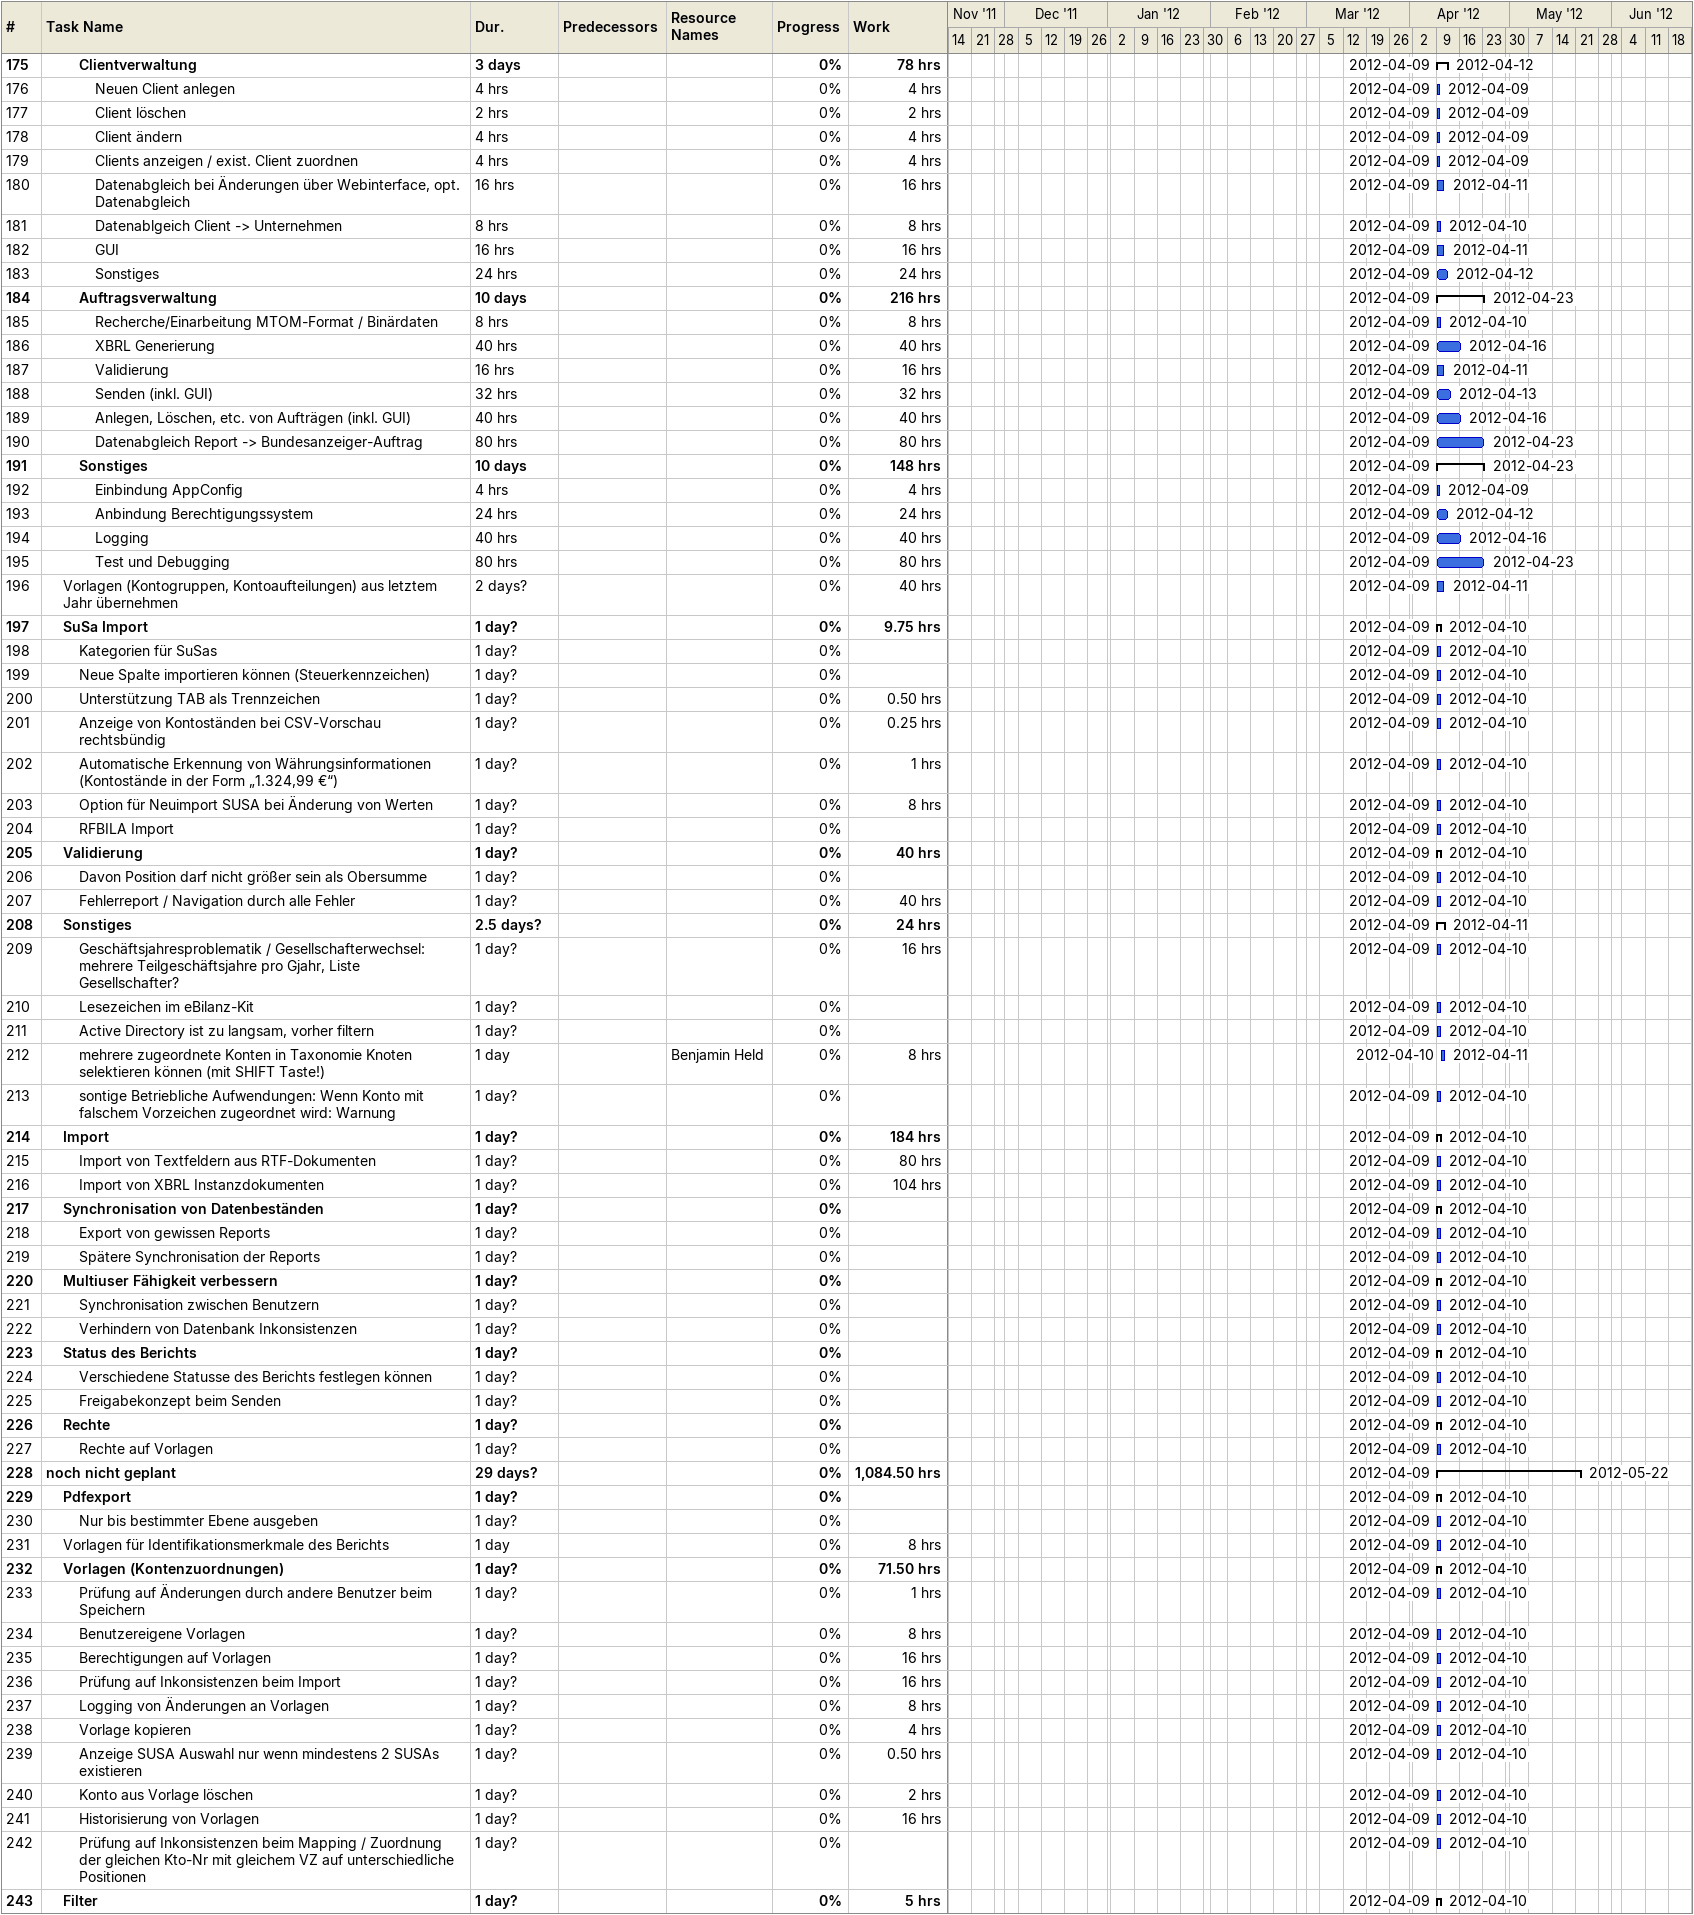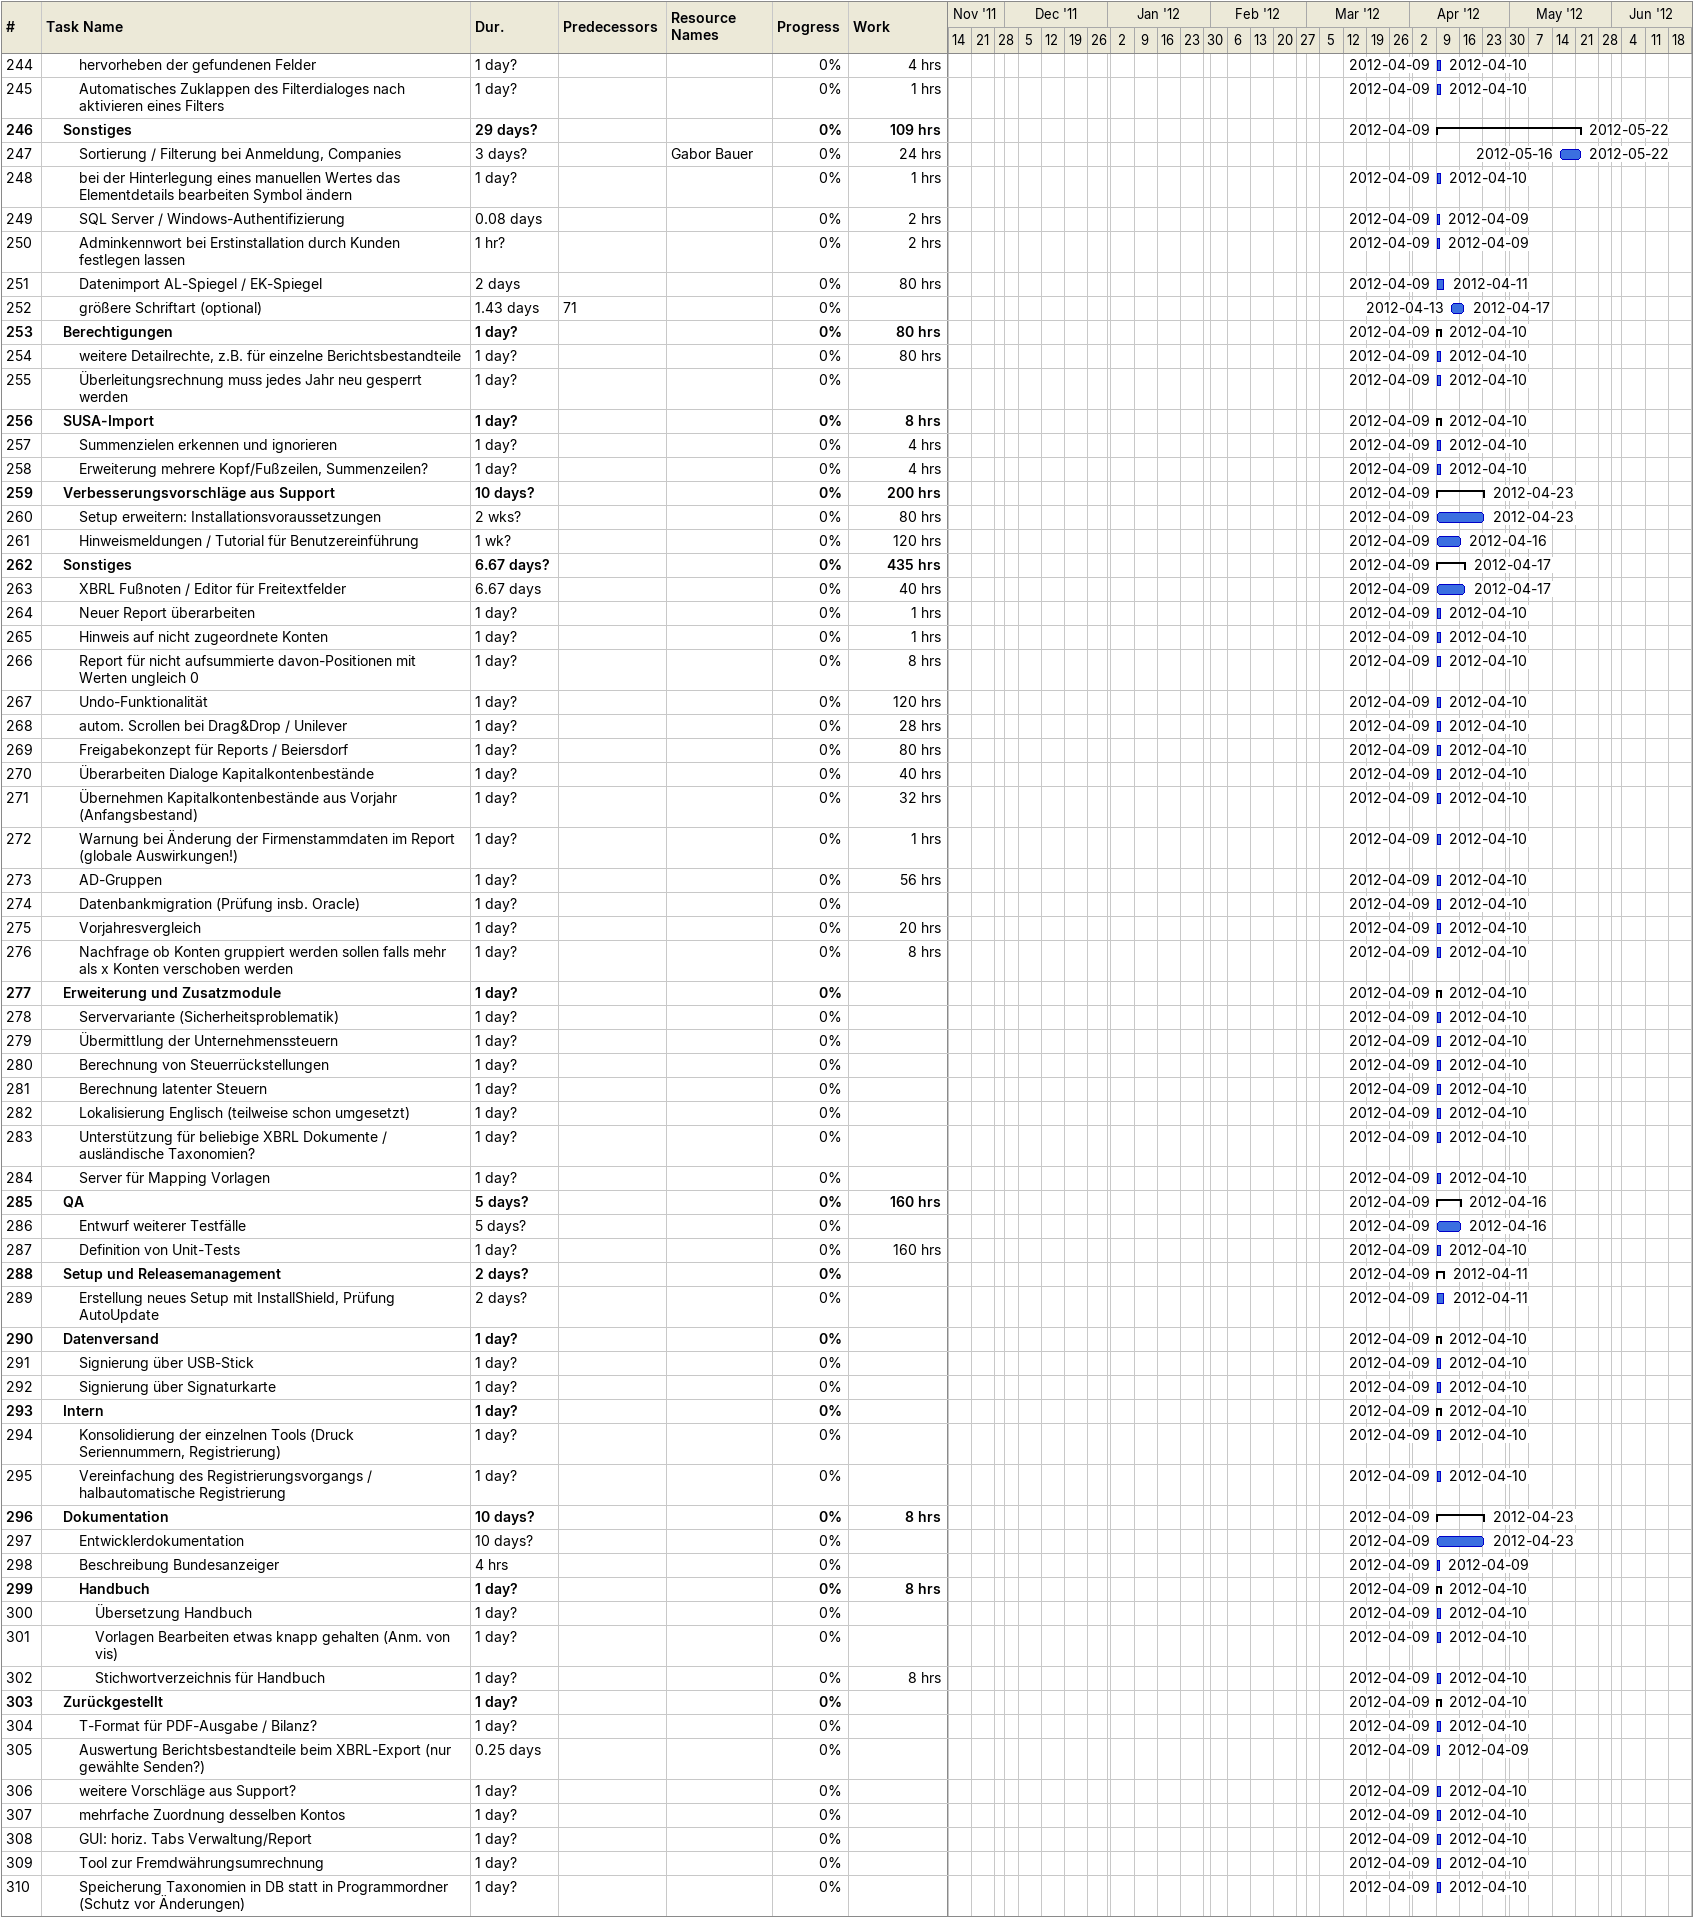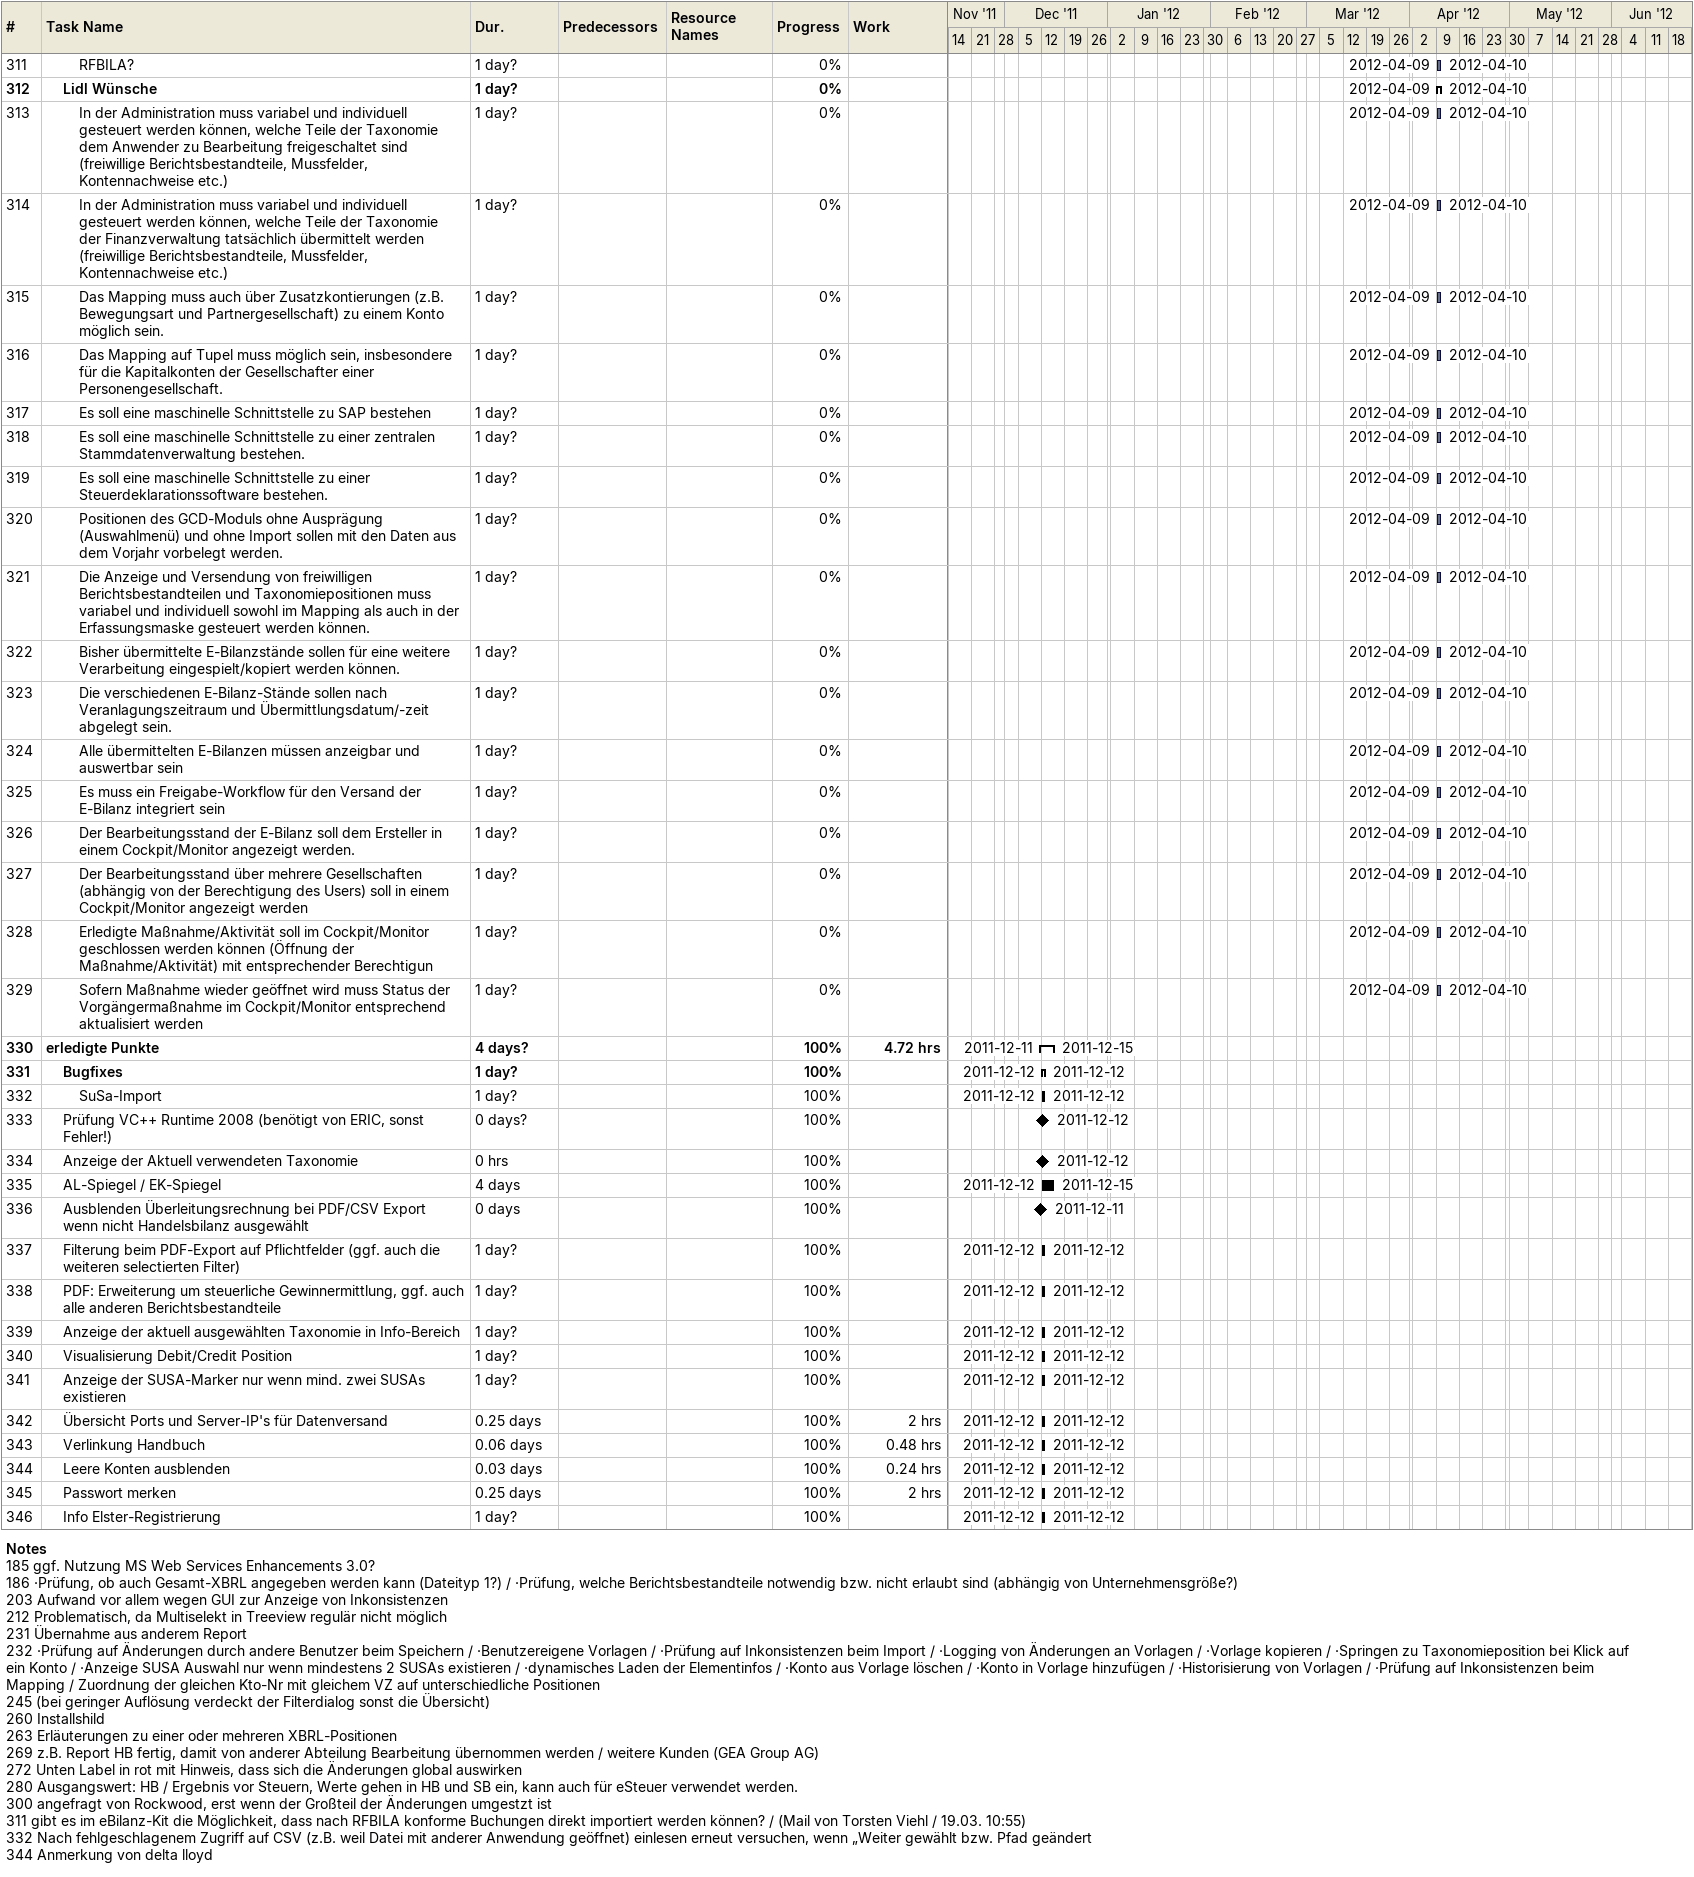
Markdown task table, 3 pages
| ID | Level | Task | Duration | Start | Finish | Predecessors | Resources | % complete | Work (h) |
|---|---|---|---|---|---|---|---|---|---|
| 175 | 3 | **Clientverwaltung** | 3d | 2012-04-09 | 2012-04-12 |  |  | 0 | 78 |
| 176 | 4 | Neuen Client anlegen | 4h | 2012-04-09 | 2012-04-09 |  |  | 0 | 4 |
| 177 | 4 | Client löschen | 2h | 2012-04-09 | 2012-04-09 |  |  | 0 | 2 |
| 178 | 4 | Client ändern | 4h | 2012-04-09 | 2012-04-09 |  |  | 0 | 4 |
| 179 | 4 | Clients anzeigen / exist. Client zuordnen | 4h | 2012-04-09 | 2012-04-09 |  |  | 0 | 4 |
| 180 | 4 | Datenabgleich bei Änderungen über Webinterface, opt. Datenabgleich | 16h | 2012-04-09 | 2012-04-11 |  |  | 0 | 16 |
| 181 | 4 | Datenablgeich Client -> Unternehmen | 8h | 2012-04-09 | 2012-04-10 |  |  | 0 | 8 |
| 182 | 4 | GUI | 16h | 2012-04-09 | 2012-04-11 |  |  | 0 | 16 |
| 183 | 4 | Sonstiges | 24h | 2012-04-09 | 2012-04-12 |  |  | 0 | 24 |
| 184 | 3 | **Auftragsverwaltung** | 10d | 2012-04-09 | 2012-04-23 |  |  | 0 | 216 |
| 185 | 4 | Recherche/Einarbeitung MTOM-Format / Binärdaten | 8h | 2012-04-09 | 2012-04-10 |  |  | 0 | 8 |
| 186 | 4 | XBRL Generierung | 40h | 2012-04-09 | 2012-04-16 |  |  | 0 | 40 |
| 187 | 4 | Validierung | 16h | 2012-04-09 | 2012-04-11 |  |  | 0 | 16 |
| 188 | 4 | Senden (inkl. GUI) | 32h | 2012-04-09 | 2012-04-13 |  |  | 0 | 32 |
| 189 | 4 | Anlegen, Löschen, etc. von Aufträgen (inkl. GUI) | 40h | 2012-04-09 | 2012-04-16 |  |  | 0 | 40 |
| 190 | 4 | Datenabgleich Report -> Bundesanzeiger-Auftrag | 80h | 2012-04-09 | 2012-04-23 |  |  | 0 | 80 |
| 191 | 3 | **Sonstiges** | 10d | 2012-04-09 | 2012-04-23 |  |  | 0 | 148 |
| 192 | 4 | Einbindung AppConfig | 4h | 2012-04-09 | 2012-04-09 |  |  | 0 | 4 |
| 193 | 4 | Anbindung Berechtigungssystem | 24h | 2012-04-09 | 2012-04-12 |  |  | 0 | 24 |
| 194 | 4 | Logging | 40h | 2012-04-09 | 2012-04-16 |  |  | 0 | 40 |
| 195 | 4 | Test und Debugging | 80h | 2012-04-09 | 2012-04-23 |  |  | 0 | 80 |
| 196 | 2 | Vorlagen (Kontogruppen, Kontoaufteilungen) aus letztem Jahr übernehmen | 2d? | 2012-04-09 | 2012-04-11 |  |  | 0 | 40 |
| 197 | 2 | **SuSa Import** | 1d? | 2012-04-09 | 2012-04-10 |  |  | 0 | 9.75 |
| 198 | 3 | Kategorien für SuSas | 1d? | 2012-04-09 | 2012-04-10 |  |  | 0 |  |
| 199 | 3 | Neue Spalte importieren können (Steuerkennzeichen) | 1d? | 2012-04-09 | 2012-04-10 |  |  | 0 |  |
| 200 | 3 | Unterstützung TAB als Trennzeichen | 1d? | 2012-04-09 | 2012-04-10 |  |  | 0 | 0.50 |
| 201 | 3 | Anzeige von Kontoständen bei CSV-Vorschau rechtsbündig | 1d? | 2012-04-09 | 2012-04-10 |  |  | 0 | 0.25 |
| 202 | 3 | Automatische Erkennung von Währungsinformationen (Kontostände in der Form „1.324,99 €“) | 1d? | 2012-04-09 | 2012-04-10 |  |  | 0 | 1 |
| 203 | 3 | Option für Neuimport SUSA bei Änderung von Werten | 1d? | 2012-04-09 | 2012-04-10 |  |  | 0 | 8 |
| 204 | 3 | RFBILA Import | 1d? | 2012-04-09 | 2012-04-10 |  |  | 0 |  |
| 205 | 2 | **Validierung** | 1d? | 2012-04-09 | 2012-04-10 |  |  | 0 | 40 |
| 206 | 3 | Davon Position darf nicht größer sein als Obersumme | 1d? | 2012-04-09 | 2012-04-10 |  |  | 0 |  |
| 207 | 3 | Fehlerreport / Navigation durch alle Fehler | 1d? | 2012-04-09 | 2012-04-10 |  |  | 0 | 40 |
| 208 | 2 | **Sonstiges** | 2.5d? | 2012-04-09 | 2012-04-11 |  |  | 0 | 24 |
| 209 | 3 | Geschäftsjahresproblematik / Gesellschafterwechsel: mehrere Teilgeschäftsjahre pro Gjahr, Liste Gesellschafter? | 1d? | 2012-04-09 | 2012-04-10 |  |  | 0 | 16 |
| 210 | 3 | Lesezeichen im eBilanz-Kit | 1d? | 2012-04-09 | 2012-04-10 |  |  | 0 |  |
| 211 | 3 | Active Directory ist zu langsam, vorher filtern | 1d? | 2012-04-09 | 2012-04-10 |  |  | 0 |  |
| 212 | 3 | mehrere zugeordnete Konten in Taxonomie Knoten selektieren können (mit SHIFT Taste!) | 1d | 2012-04-10 | 2012-04-11 |  | Benjamin Held | 0 | 8 |
| 213 | 3 | sontige Betriebliche Aufwendungen: Wenn Konto mit falschem Vorzeichen zugeordnet wird: Warnung | 1d? | 2012-04-09 | 2012-04-10 |  |  | 0 |  |
| 214 | 2 | **Import** | 1d? | 2012-04-09 | 2012-04-10 |  |  | 0 | 184 |
| 215 | 3 | Import von Textfeldern aus RTF-Dokumenten | 1d? | 2012-04-09 | 2012-04-10 |  |  | 0 | 80 |
| 216 | 3 | Import von XBRL Instanzdokumenten | 1d? | 2012-04-09 | 2012-04-10 |  |  | 0 | 104 |
| 217 | 2 | **Synchronisation von Datenbeständen** | 1d? | 2012-04-09 | 2012-04-10 |  |  | 0 |  |
| 218 | 3 | Export von gewissen Reports | 1d? | 2012-04-09 | 2012-04-10 |  |  | 0 |  |
| 219 | 3 | Spätere Synchronisation der Reports | 1d? | 2012-04-09 | 2012-04-10 |  |  | 0 |  |
| 220 | 2 | **Multiuser Fähigkeit verbessern** | 1d? | 2012-04-09 | 2012-04-10 |  |  | 0 |  |
| 221 | 3 | Synchronisation zwischen Benutzern | 1d? | 2012-04-09 | 2012-04-10 |  |  | 0 |  |
| 222 | 3 | Verhindern von Datenbank Inkonsistenzen | 1d? | 2012-04-09 | 2012-04-10 |  |  | 0 |  |
| 223 | 2 | **Status des Berichts** | 1d? | 2012-04-09 | 2012-04-10 |  |  | 0 |  |
| 224 | 3 | Verschiedene Statusse des Berichts festlegen können | 1d? | 2012-04-09 | 2012-04-10 |  |  | 0 |  |
| 225 | 3 | Freigabekonzept beim Senden | 1d? | 2012-04-09 | 2012-04-10 |  |  | 0 |  |
| 226 | 2 | **Rechte** | 1d? | 2012-04-09 | 2012-04-10 |  |  | 0 |  |
| 227 | 3 | Rechte auf Vorlagen | 1d? | 2012-04-09 | 2012-04-10 |  |  | 0 |  |
| 228 | 1 | **noch nicht geplant** | 29d? | 2012-04-09 | 2012-05-22 |  |  | 0 | 1084.50 |
| 229 | 2 | **Pdfexport** | 1d? | 2012-04-09 | 2012-04-10 |  |  | 0 |  |
| 230 | 3 | Nur bis bestimmter Ebene ausgeben | 1d? | 2012-04-09 | 2012-04-10 |  |  | 0 |  |
| 231 | 2 | Vorlagen für Identifikationsmerkmale des Berichts | 1d | 2012-04-09 | 2012-04-10 |  |  | 0 | 8 |
| 232 | 2 | **Vorlagen (Kontenzuordnungen)** | 1d? | 2012-04-09 | 2012-04-10 |  |  | 0 | 71.50 |
| 233 | 3 | Prüfung auf Änderungen durch andere Benutzer beim Speichern | 1d? | 2012-04-09 | 2012-04-10 |  |  | 0 | 1 |
| 234 | 3 | Benutzereigene Vorlagen | 1d? | 2012-04-09 | 2012-04-10 |  |  | 0 | 8 |
| 235 | 3 | Berechtigungen auf Vorlagen | 1d? | 2012-04-09 | 2012-04-10 |  |  | 0 | 16 |
| 236 | 3 | Prüfung auf Inkonsistenzen beim Import | 1d? | 2012-04-09 | 2012-04-10 |  |  | 0 | 16 |
| 237 | 3 | Logging von Änderungen an Vorlagen | 1d? | 2012-04-09 | 2012-04-10 |  |  | 0 | 8 |
| 238 | 3 | Vorlage kopieren | 1d? | 2012-04-09 | 2012-04-10 |  |  | 0 | 4 |
| 239 | 3 | Anzeige SUSA Auswahl nur wenn mindestens 2 SUSAs existieren | 1d? | 2012-04-09 | 2012-04-10 |  |  | 0 | 0.50 |
| 240 | 3 | Konto aus Vorlage löschen | 1d? | 2012-04-09 | 2012-04-10 |  |  | 0 | 2 |
| 241 | 3 | Historisierung von Vorlagen | 1d? | 2012-04-09 | 2012-04-10 |  |  | 0 | 16 |
| 242 | 3 | Prüfung auf Inkonsistenzen beim Mapping / Zuordnung der gleichen Kto-Nr mit gleichem VZ auf unterschiedliche Positionen | 1d? | 2012-04-09 | 2012-04-10 |  |  | 0 |  |
| 243 | 2 | **Filter** | 1d? | 2012-04-09 | 2012-04-10 |  |  | 0 | 5 |
| 244 | 3 | hervorheben der gefundenen Felder | 1d? | 2012-04-09 | 2012-04-10 |  |  | 0 | 4 |
| 245 | 3 | Automatisches Zuklappen des Filterdialoges nach aktivieren eines Filters | 1d? | 2012-04-09 | 2012-04-10 |  |  | 0 | 1 |
| 246 | 2 | **Sonstiges** | 29d? | 2012-04-09 | 2012-05-22 |  |  | 0 | 109 |
| 247 | 3 | Sortierung / Filterung bei Anmeldung, Companies | 3d? | 2012-05-16 | 2012-05-22 |  | Gabor Bauer | 0 | 24 |
| 248 | 3 | bei der Hinterlegung eines manuellen Wertes das Elementdetails bearbeiten Symbol ändern | 1d? | 2012-04-09 | 2012-04-10 |  |  | 0 | 1 |
| 249 | 3 | SQL Server / Windows-Authentifizierung | 0.08d | 2012-04-09 | 2012-04-09 |  |  | 0 | 2 |
| 250 | 3 | Adminkennwort bei Erstinstallation durch Kunden festlegen lassen | 1h? | 2012-04-09 | 2012-04-09 |  |  | 0 | 2 |
| 251 | 3 | Datenimport AL-Spiegel / EK-Spiegel | 2d | 2012-04-09 | 2012-04-11 |  |  | 0 | 80 |
| 252 | 3 | größere Schriftart (optional) | 1.43d | 2012-04-13 | 2012-04-17 | 71 |  | 0 |  |
| 253 | 2 | **Berechtigungen** | 1d? | 2012-04-09 | 2012-04-10 |  |  | 0 | 80 |
| 254 | 3 | weitere Detailrechte, z.B. für einzelne Berichtsbestandteile | 1d? | 2012-04-09 | 2012-04-10 |  |  | 0 | 80 |
| 255 | 3 | Überleitungsrechnung muss jedes Jahr neu gesperrt werden | 1d? | 2012-04-09 | 2012-04-10 |  |  | 0 |  |
| 256 | 2 | **SUSA-Import** | 1d? | 2012-04-09 | 2012-04-10 |  |  | 0 | 8 |
| 257 | 3 | Summenzielen erkennen und ignorieren | 1d? | 2012-04-09 | 2012-04-10 |  |  | 0 | 4 |
| 258 | 3 | Erweiterung mehrere Kopf/Fußzeilen, Summenzeilen? | 1d? | 2012-04-09 | 2012-04-10 |  |  | 0 | 4 |
| 259 | 2 | **Verbesserungsvorschläge aus Support** | 10d? | 2012-04-09 | 2012-04-23 |  |  | 0 | 200 |
| 260 | 3 | Setup erweitern: Installationsvoraussetzungen | 2w? | 2012-04-09 | 2012-04-23 |  |  | 0 | 80 |
| 261 | 3 | Hinweismeldungen / Tutorial für Benutzereinführung | 1w? | 2012-04-09 | 2012-04-16 |  |  | 0 | 120 |
| 262 | 2 | **Sonstiges** | 6.67d? | 2012-04-09 | 2012-04-17 |  |  | 0 | 435 |
| 263 | 3 | XBRL Fußnoten / Editor für Freitextfelder | 6.67d | 2012-04-09 | 2012-04-17 |  |  | 0 | 40 |
| 264 | 3 | Neuer Report überarbeiten | 1d? | 2012-04-09 | 2012-04-10 |  |  | 0 | 1 |
| 265 | 3 | Hinweis auf nicht zugeordnete Konten | 1d? | 2012-04-09 | 2012-04-10 |  |  | 0 | 1 |
| 266 | 3 | Report für nicht aufsummierte davon-Positionen mit Werten ungleich 0 | 1d? | 2012-04-09 | 2012-04-10 |  |  | 0 | 8 |
| 267 | 3 | Undo-Funktionalität | 1d? | 2012-04-09 | 2012-04-10 |  |  | 0 | 120 |
| 268 | 3 | autom. Scrollen bei Drag&Drop / Unilever | 1d? | 2012-04-09 | 2012-04-10 |  |  | 0 | 28 |
| 269 | 3 | Freigabekonzept für Reports / Beiersdorf | 1d? | 2012-04-09 | 2012-04-10 |  |  | 0 | 80 |
| 270 | 3 | Überarbeiten Dialoge Kapitalkontenbestände | 1d? | 2012-04-09 | 2012-04-10 |  |  | 0 | 40 |
| 271 | 3 | Übernehmen Kapitalkontenbestände aus Vorjahr (Anfangsbestand) | 1d? | 2012-04-09 | 2012-04-10 |  |  | 0 | 32 |
| 272 | 3 | Warnung bei Änderung der Firmenstammdaten im Report (globale Auswirkungen!) | 1d? | 2012-04-09 | 2012-04-10 |  |  | 0 | 1 |
| 273 | 3 | AD-Gruppen | 1d? | 2012-04-09 | 2012-04-10 |  |  | 0 | 56 |
| 274 | 3 | Datenbankmigration (Prüfung insb. Oracle) | 1d? | 2012-04-09 | 2012-04-10 |  |  | 0 |  |
| 275 | 3 | Vorjahresvergleich | 1d? | 2012-04-09 | 2012-04-10 |  |  | 0 | 20 |
| 276 | 3 | Nachfrage ob Konten gruppiert werden sollen falls mehr als x Konten verschoben werden | 1d? | 2012-04-09 | 2012-04-10 |  |  | 0 | 8 |
| 277 | 2 | **Erweiterung und Zusatzmodule** | 1d? | 2012-04-09 | 2012-04-10 |  |  | 0 |  |
| 278 | 3 | Servervariante (Sicherheitsproblematik) | 1d? | 2012-04-09 | 2012-04-10 |  |  | 0 |  |
| 279 | 3 | Übermittlung der Unternehmenssteuern | 1d? | 2012-04-09 | 2012-04-10 |  |  | 0 |  |
| 280 | 3 | Berechnung von Steuerrückstellungen | 1d? | 2012-04-09 | 2012-04-10 |  |  | 0 |  |
| 281 | 3 | Berechnung latenter Steuern | 1d? | 2012-04-09 | 2012-04-10 |  |  | 0 |  |
| 282 | 3 | Lokalisierung Englisch (teilweise schon umgesetzt) | 1d? | 2012-04-09 | 2012-04-10 |  |  | 0 |  |
| 283 | 3 | Unterstützung für beliebige XBRL Dokumente / ausländische Taxonomien? | 1d? | 2012-04-09 | 2012-04-10 |  |  | 0 |  |
| 284 | 3 | Server für Mapping Vorlagen | 1d? | 2012-04-09 | 2012-04-10 |  |  | 0 |  |
| 285 | 2 | **QA** | 5d? | 2012-04-09 | 2012-04-16 |  |  | 0 | 160 |
| 286 | 3 | Entwurf weiterer Testfälle | 5d? | 2012-04-09 | 2012-04-16 |  |  | 0 |  |
| 287 | 3 | Definition von Unit-Tests | 1d? | 2012-04-09 | 2012-04-10 |  |  | 0 | 160 |
| 288 | 2 | **Setup und Releasemanagement** | 2d? | 2012-04-09 | 2012-04-11 |  |  | 0 |  |
| 289 | 3 | Erstellung neues Setup mit InstallShield, Prüfung AutoUpdate | 2d? | 2012-04-09 | 2012-04-11 |  |  | 0 |  |
| 290 | 2 | **Datenversand** | 1d? | 2012-04-09 | 2012-04-10 |  |  | 0 |  |
| 291 | 3 | Signierung über USB-Stick | 1d? | 2012-04-09 | 2012-04-10 |  |  | 0 |  |
| 292 | 3 | Signierung über Signaturkarte | 1d? | 2012-04-09 | 2012-04-10 |  |  | 0 |  |
| 293 | 2 | **Intern** | 1d? | 2012-04-09 | 2012-04-10 |  |  | 0 |  |
| 294 | 3 | Konsolidierung der einzelnen Tools (Druck Seriennummern, Registrierung) | 1d? | 2012-04-09 | 2012-04-10 |  |  | 0 |  |
| 295 | 3 | Vereinfachung des Registrierungsvorgangs / halbautomatische Registrierung | 1d? | 2012-04-09 | 2012-04-10 |  |  | 0 |  |
| 296 | 2 | **Dokumentation** | 10d? | 2012-04-09 | 2012-04-23 |  |  | 0 | 8 |
| 297 | 3 | Entwicklerdokumentation | 10d? | 2012-04-09 | 2012-04-23 |  |  | 0 |  |
| 298 | 3 | Beschreibung Bundesanzeiger | 4h | 2012-04-09 | 2012-04-09 |  |  | 0 |  |
| 299 | 3 | **Handbuch** | 1d? | 2012-04-09 | 2012-04-10 |  |  | 0 | 8 |
| 300 | 4 | Übersetzung Handbuch | 1d? | 2012-04-09 | 2012-04-10 |  |  | 0 |  |
| 301 | 4 | Vorlagen Bearbeiten etwas knapp gehalten (Anm. von vis) | 1d? | 2012-04-09 | 2012-04-10 |  |  | 0 |  |
| 302 | 4 | Stichwortverzeichnis für Handbuch | 1d? | 2012-04-09 | 2012-04-10 |  |  | 0 | 8 |
| 303 | 2 | **Zurückgestellt** | 1d? | 2012-04-09 | 2012-04-10 |  |  | 0 |  |
| 304 | 3 | T-Format für PDF-Ausgabe / Bilanz? | 1d? | 2012-04-09 | 2012-04-10 |  |  | 0 |  |
| 305 | 3 | Auswertung Berichtsbestandteile beim XBRL-Export (nur gewählte Senden?) | 0.25d | 2012-04-09 | 2012-04-09 |  |  | 0 |  |
| 306 | 3 | weitere Vorschläge aus Support? | 1d? | 2012-04-09 | 2012-04-10 |  |  | 0 |  |
| 307 | 3 | mehrfache Zuordnung desselben Kontos | 1d? | 2012-04-09 | 2012-04-10 |  |  | 0 |  |
| 308 | 3 | GUI: horiz. Tabs Verwaltung/Report | 1d? | 2012-04-09 | 2012-04-10 |  |  | 0 |  |
| 309 | 3 | Tool zur Fremdwährungsumrechnung | 1d? | 2012-04-09 | 2012-04-10 |  |  | 0 |  |
| 310 | 3 | Speicherung Taxonomien in DB statt in Programmordner (Schutz vor Änderungen) | 1d? | 2012-04-09 | 2012-04-10 |  |  | 0 |  |
| 311 | 3 | RFBILA? | 1d? | 2012-04-09 | 2012-04-10 |  |  | 0 |  |
| 312 | 2 | **Lidl Wünsche** | 1d? | 2012-04-09 | 2012-04-10 |  |  | 0 |  |
| 313 | 3 | In der Administration muss variabel und individuell gesteuert werden können, welche Teile der Taxonomie dem Anwender zu Bearbeitung freigeschaltet sind (freiwillige Berichtsbestandteile, Mussfelder, Kontennachweise etc.) | 1d? | 2012-04-09 | 2012-04-10 |  |  | 0 |  |
| 314 | 3 | In der Administration muss variabel und individuell gesteuert werden können, welche Teile der Taxonomie der Finanzverwaltung tatsächlich übermittelt werden (freiwillige Berichtsbestandteile, Mussfelder, Kontennachweise etc.) | 1d? | 2012-04-09 | 2012-04-10 |  |  | 0 |  |
| 315 | 3 | Das Mapping muss auch über Zusatzkontierungen (z.B. Bewegungsart und Partnergesellschaft) zu einem Konto möglich sein. | 1d? | 2012-04-09 | 2012-04-10 |  |  | 0 |  |
| 316 | 3 | Das Mapping auf Tupel muss möglich sein, insbesondere für die Kapitalkonten der Gesellschafter einer Personengesellschaft. | 1d? | 2012-04-09 | 2012-04-10 |  |  | 0 |  |
| 317 | 3 | Es soll eine maschinelle Schnittstelle zu SAP bestehen | 1d? | 2012-04-09 | 2012-04-10 |  |  | 0 |  |
| 318 | 3 | Es soll eine maschinelle Schnittstelle zu einer zentralen Stammdatenverwaltung bestehen. | 1d? | 2012-04-09 | 2012-04-10 |  |  | 0 |  |
| 319 | 3 | Es soll eine maschinelle Schnittstelle zu einer Steuerdeklarationssoftware bestehen. | 1d? | 2012-04-09 | 2012-04-10 |  |  | 0 |  |
| 320 | 3 | Positionen des GCD-Moduls ohne Ausprägung (Auswahlmenü) und ohne Import sollen mit den Daten aus dem Vorjahr vorbelegt werden. | 1d? | 2012-04-09 | 2012-04-10 |  |  | 0 |  |
| 321 | 3 | Die Anzeige und Versendung von freiwilligen Berichtsbestandteilen und Taxonomiepositionen muss variabel und individuell sowohl im Mapping als auch in der Erfassungsmaske gesteuert werden können. | 1d? | 2012-04-09 | 2012-04-10 |  |  | 0 |  |
| 322 | 3 | Bisher übermittelte E-Bilanzstände sollen für eine weitere Verarbeitung eingespielt/kopiert werden können. | 1d? | 2012-04-09 | 2012-04-10 |  |  | 0 |  |
| 323 | 3 | Die verschiedenen E-Bilanz-Stände sollen nach Veranlagungszeitraum und Übermittlungsdatum/-zeit abgelegt sein. | 1d? | 2012-04-09 | 2012-04-10 |  |  | 0 |  |
| 324 | 3 | Alle übermittelten E-Bilanzen müssen anzeigbar und auswertbar sein | 1d? | 2012-04-09 | 2012-04-10 |  |  | 0 |  |
| 325 | 3 | Es muss ein Freigabe-Workflow für den Versand der E-Bilanz integriert sein | 1d? | 2012-04-09 | 2012-04-10 |  |  | 0 |  |
| 326 | 3 | Der Bearbeitungsstand der E-Bilanz soll dem Ersteller in einem Cockpit/Monitor angezeigt werden. | 1d? | 2012-04-09 | 2012-04-10 |  |  | 0 |  |
| 327 | 3 | Der Bearbeitungsstand über mehrere Gesellschaften (abhängig von der Berechtigung des Users) soll in einem Cockpit/Monitor angezeigt werden | 1d? | 2012-04-09 | 2012-04-10 |  |  | 0 |  |
| 328 | 3 | Erledigte Maßnahme/Aktivität soll im Cockpit/Monitor geschlossen werden können (Öffnung der Maßnahme/Aktivität) mit entsprechender Berechtigun | 1d? | 2012-04-09 | 2012-04-10 |  |  | 0 |  |
| 329 | 3 | Sofern Maßnahme wieder geöffnet wird muss Status der Vorgängermaßnahme im Cockpit/Monitor entsprechend aktualisiert werden | 1d? | 2012-04-09 | 2012-04-10 |  |  | 0 |  |
| 330 | 1 | **erledigte Punkte** | 4d? | 2011-12-11 | 2011-12-15 |  |  | 100 | 4.72 |
| 331 | 2 | **Bugfixes** | 1d? | 2011-12-12 | 2011-12-12 |  |  | 100 |  |
| 332 | 3 | SuSa-Import | 1d? | 2011-12-12 | 2011-12-12 |  |  | 100 |  |
| 333 | 2 | Prüfung VC++ Runtime 2008 (benötigt von ERIC, sonst Fehler!) | 0d? | 2011-12-12 | 2011-12-12 |  |  | 100 |  |
| 334 | 2 | Anzeige der Aktuell verwendeten Taxonomie | 0h | 2011-12-12 | 2011-12-12 |  |  | 100 |  |
| 335 | 2 | AL-Spiegel / EK-Spiegel | 4d | 2011-12-12 | 2011-12-15 |  |  | 100 |  |
| 336 | 2 | Ausblenden Überleitungsrechnung bei PDF/CSV Export wenn nicht Handelsbilanz ausgewählt | 0d | 2011-12-11 | 2011-12-11 |  |  | 100 |  |
| 337 | 2 | Filterung beim PDF-Export auf Pflichtfelder (ggf. auch die weiteren selectierten Filter) | 1d? | 2011-12-12 | 2011-12-12 |  |  | 100 |  |
| 338 | 2 | PDF: Erweiterung um steuerliche Gewinnermittlung, ggf. auch alle anderen Berichtsbestandteile | 1d? | 2011-12-12 | 2011-12-12 |  |  | 100 |  |
| 339 | 2 | Anzeige der aktuell ausgewählten Taxonomie in Info-Bereich | 1d? | 2011-12-12 | 2011-12-12 |  |  | 100 |  |
| 340 | 2 | Visualisierung Debit/Credit Position | 1d? | 2011-12-12 | 2011-12-12 |  |  | 100 |  |
| 341 | 2 | Anzeige der SUSA-Marker nur wenn mind. zwei SUSAs existieren | 1d? | 2011-12-12 | 2011-12-12 |  |  | 100 |  |
| 342 | 2 | Übersicht Ports und Server-IP's für Datenversand | 0.25d | 2011-12-12 | 2011-12-12 |  |  | 100 | 2 |
| 343 | 2 | Verlinkung Handbuch | 0.06d | 2011-12-12 | 2011-12-12 |  |  | 100 | 0.48 |
| 344 | 2 | Leere Konten ausblenden | 0.03d | 2011-12-12 | 2011-12-12 |  |  | 100 | 0.24 |
| 345 | 2 | Passwort merken | 0.25d | 2011-12-12 | 2011-12-12 |  |  | 100 | 2 |
| 346 | 2 | Info Elster-Registrierung | 1d? | 2011-12-12 | 2011-12-12 |  |  | 100 |  |

Notes
- 185: ggf. Nutzung MS Web Services Enhancements 3.0?
- 186: ·Prüfung, ob auch Gesamt-XBRL angegeben werden kann (Dateityp 1?) / ·Prüfung, welche Berichtsbestandteile notwendig bzw. nicht erlaubt sind (abhängig von Unternehmensgröße?)
- 203: Aufwand vor allem wegen GUI zur Anzeige von Inkonsistenzen
- 212: Problematisch, da Multiselekt in Treeview regulär nicht möglich
- 231: Übernahme aus anderem Report
- 232: ·Prüfung auf Änderungen durch andere Benutzer beim Speichern / ·Benutzereigene Vorlagen / ·Prüfung auf Inkonsistenzen beim Import / ·Logging von Änderungen an Vorlagen / ·Vorlage kopieren / ·Springen zu Taxonomieposition bei Klick auf ein Konto / ·Anzeige SUSA Auswahl nur wenn mindestens 2 SUSAs existieren / ·dynamisches Laden der Elementinfos / ·Konto aus Vorlage löschen / ·Konto in Vorlage hinzufügen / ·Historisierung von Vorlagen / ·Prüfung auf Inkonsistenzen beim Mapping / Zuordnung der gleichen Kto-Nr mit gleichem VZ auf unterschiedliche Positionen
- 245: (bei geringer Auflösung verdeckt der Filterdialog sonst die Übersicht)
- 260: Installshild
- 263: Erläuterungen zu einer oder mehreren XBRL-Positionen
- 269: z.B. Report HB fertig, damit von anderer Abteilung Bearbeitung übernommen werden / weitere Kunden (GEA Group AG)
- 272: Unten Label in rot mit Hinweis, dass sich die Änderungen global auswirken
- 280: Ausgangswert: HB / Ergebnis vor Steuern, Werte gehen in HB und SB ein, kann auch für eSteuer verwendet werden.
- 300: angefragt von Rockwood, erst wenn der Großteil der Änderungen umgestzt ist
- 311: gibt es im eBilanz-Kit die Möglichkeit, dass nach RFBILA konforme Buchungen direkt importiert werden können? / (Mail von Torsten Viehl / 19.03. 10:55)
- 332: Nach fehlgeschlagenem Zugriff auf CSV (z.B. weil Datei mit anderer Anwendung geöffnet) einlesen erneut versuchen, wenn „Weiter gewählt bzw. Pfad geändert
- 344: Anmerkung von delta lloyd
